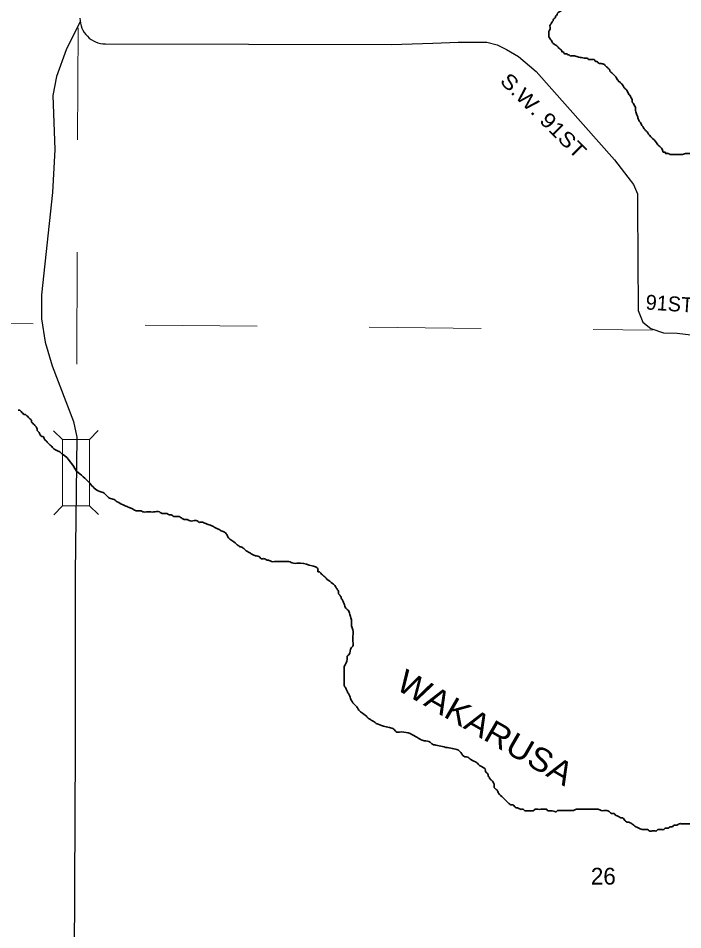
# Model space of a CAD drawing. Extents: x -4.25 to 0.15, y -11.26 to -7.33.
# Drawn here: x -3.318 to -2.725, y -10.359 to -9.545 of the extents above; entities that cross this region are included whole.
import ezdxf
from ezdxf.enums import TextEntityAlignment as Align

# ---------------------------------------------------------------- set-up
doc = ezdxf.new("R2010")
doc.units = 0
doc.header["$LTSCALE"] = 0.0061
doc.linetypes.add('MEDIUM_DASHED', pattern=[4.5, 3, -1.5])
for name, color, linetype, lineweight in [('14', 7, 'Continuous', 25), ('15', 7, 'MEDIUM_DASHED', 13), ('21', 7, 'Continuous', 25), ('25', 7, 'Continuous', 35)]:
    doc.layers.add(name, color=color, linetype=linetype, lineweight=lineweight)
for name, color, linetype in [('29', 7, 'Continuous'), ('45', 7, 'Continuous'), ('49', 7, 'Continuous')]:
    doc.layers.add(name, color=color, linetype=linetype)

msp = doc.modelspace()

# ---------------------------------------------------------------- linework, layer by layer
at = {"layer": '14'}
for points in [[(-3.2625, -9.548106), (-3.275, -9.573295), (-3.283712, -9.597159), (-3.286932, -9.614205), (-3.285038, -9.662311), (-3.287311, -9.700758), (-3.29697, -9.792045), (-3.29697, -9.813447), (-3.29375, -9.83428), (-3.2875, -9.855492), (-3.268371, -9.904924), (-3.26553, -9.919129), (-3.267045, -10.04053), (-3.267045, -10.195455), (-3.270076, -10.823106)], [(-3.239962, -9.567992), (-2.98447, -9.568561), (-2.947538, -9.567235), (-2.925, -9.566477), (-2.908712, -9.566477), (-2.899432, -9.566477), (-2.890152, -9.56875), (-2.881818, -9.572917), (-2.871212, -9.579356), (-2.855492, -9.592803), (-2.785606, -9.671402), (-2.773485, -9.686932), (-2.768561, -9.693371), (-2.764962, -9.701705), (-2.764962, -9.713068), (-2.764205, -9.805871), (-2.760038, -9.816477), (-2.75303, -9.822159), (-2.741667, -9.825758), (-2.729545, -9.826326), (-2.704924, -9.829167)]]:
    msp.add_lwpolyline(points, dxfattribs=at)
msp.add_arc((-3.239946, -9.545248), 0.022727, 179.76804, 269.86869, dxfattribs=at)
at = {"layer": '15'}
for p, q in [((-3.264394, -9.553788), (-3.26572, -9.918561)), ((-4.204545, -9.808902), (-2.751515, -9.823485))]:
    msp.add_line(p, q, dxfattribs=at)
at = {"layer": '21'}
for p, q in [((-3.286364, -9.913447), (-3.27822, -9.921212)), ((-3.246402, -9.913068), (-3.254167, -9.921212)), ((-3.27822, -9.980303), (-3.285985, -9.988447)), ((-3.254167, -9.980303), (-3.246023, -9.988068))]:
    msp.add_line(p, q, dxfattribs=at)
at = {"layer": '21', "lineweight": 13}
msp.add_lwpolyline([(-3.254167, -9.980303), (-3.254167, -9.921212), (-3.27822, -9.921212), (-3.27822, -9.980303)], close=True, dxfattribs=at)
at = {"layer": '25'}
for points in [[(-2.825, -9.531061), (-2.826894, -9.533144), (-2.827841, -9.534091), (-2.828788, -9.534091), (-2.830682, -9.535985), (-2.831629, -9.536932), (-2.832576, -9.537879), (-2.833523, -9.538826), (-2.835417, -9.539773), (-2.836364, -9.54072), (-2.837311, -9.542614), (-2.838258, -9.543561), (-2.838258, -9.544508), (-2.840152, -9.546402), (-2.840152, -9.547348), (-2.841098, -9.548295), (-2.842045, -9.550189), (-2.842992, -9.551136), (-2.842992, -9.55303), (-2.842992, -9.554924), (-2.843939, -9.556818), (-2.843939, -9.558902), (-2.843939, -9.561742), (-2.842992, -9.563636), (-2.842045, -9.564583), (-2.841098, -9.566477), (-2.839205, -9.568371), (-2.836364, -9.570265), (-2.833523, -9.573106), (-2.832576, -9.574053), (-2.832576, -9.575), (-2.831629, -9.575), (-2.830682, -9.575947), (-2.829735, -9.576894), (-2.827841, -9.576894), (-2.826894, -9.577841), (-2.825947, -9.577841), (-2.825, -9.578788), (-2.824053, -9.578788), (-2.821212, -9.578788), (-2.817235, -9.579735), (-2.8125, -9.580682), (-2.810606, -9.580682), (-2.809659, -9.580682), (-2.808712, -9.581818), (-2.807765, -9.581818), (-2.806818, -9.581818), (-2.805871, -9.581818), (-2.804924, -9.581818), (-2.803977, -9.581818), (-2.80303, -9.582765), (-2.802083, -9.583712), (-2.801136, -9.583712), (-2.800189, -9.584659), (-2.797348, -9.585606), (-2.794508, -9.586553), (-2.792614, -9.588447), (-2.791477, -9.589394), (-2.79053, -9.590341), (-2.789583, -9.591288), (-2.789583, -9.592235), (-2.788636, -9.593182), (-2.785795, -9.596023), (-2.783902, -9.597917), (-2.782955, -9.599811), (-2.782008, -9.600758), (-2.782008, -9.601705), (-2.781061, -9.601705), (-2.780114, -9.602652), (-2.779167, -9.603598), (-2.77822, -9.604545), (-2.777273, -9.606629), (-2.776326, -9.607576), (-2.775379, -9.608523), (-2.774432, -9.60947), (-2.773485, -9.611364), (-2.772538, -9.613258), (-2.771591, -9.614205), (-2.770644, -9.616098), (-2.769697, -9.617992), (-2.769697, -9.619886), (-2.76875, -9.620833), (-2.767803, -9.622727), (-2.766856, -9.624621), (-2.766856, -9.626515), (-2.76572, -9.630492), (-2.764773, -9.633333), (-2.763826, -9.636174), (-2.761932, -9.639015), (-2.760985, -9.640909), (-2.760038, -9.641856)], [(-2.760038, -9.641856), (-2.759091, -9.64375), (-2.757197, -9.645644), (-2.754356, -9.649432), (-2.748674, -9.655303), (-2.745833, -9.659091), (-2.742992, -9.661932), (-2.741098, -9.664773), (-2.739962, -9.664773), (-2.739962, -9.66572), (-2.739015, -9.66572), (-2.738068, -9.66572), (-2.737121, -9.66572), (-2.736174, -9.666667), (-2.735227, -9.666667), (-2.73428, -9.666667), (-2.732386, -9.666667), (-2.731439, -9.666667), (-2.729545, -9.666667), (-2.727652, -9.666667), (-2.726705, -9.666667), (-2.724811, -9.666667), (-2.721023, -9.66572), (-2.718182, -9.66572), (-2.716288, -9.664773), (-2.714205, -9.664773), (-2.712311, -9.663826), (-2.710417, -9.662879), (-2.708523, -9.661932), (-2.706629, -9.660038), (-2.703788, -9.658144), (-2.700947, -9.655303), (-2.7, -9.65322), (-2.699053, -9.652273), (-2.698106, -9.651326), (-2.698106, -9.650379), (-2.697159, -9.649432), (-2.696212, -9.647538), (-2.696212, -9.646591), (-2.695265, -9.645644), (-2.695265, -9.64375), (-2.693371, -9.642803), (-2.692424, -9.640909), (-2.691477, -9.639015), (-2.69053, -9.637121), (-2.689583, -9.636174), (-2.688447, -9.63428), (-2.686553, -9.631439), (-2.684659, -9.629545), (-2.683712, -9.628409), (-2.682765, -9.627462), (-2.681818, -9.625568), (-2.679924, -9.624621), (-2.678977, -9.623674), (-2.677083, -9.622727), (-2.676136, -9.62178), (-2.675189, -9.620833), (-2.674242, -9.619886), (-2.672348, -9.619886), (-2.672348, -9.618939), (-2.671402, -9.618939), (-2.670455, -9.618939), (-2.669508, -9.619886), (-2.668561, -9.619886), (-2.667614, -9.619886), (-2.666667, -9.619886), (-2.666667, -9.620833), (-2.66572, -9.620833), (-2.664773, -9.62178), (-2.663826, -9.62178), (-2.663826, -9.622727), (-2.662689, -9.623674), (-2.662689, -9.624621), (-2.662689, -9.626515), (-2.662689, -9.627462), (-2.663826, -9.628409), (-2.663826, -9.629545), (-2.663826, -9.630492), (-2.663826, -9.632386), (-2.664773, -9.633333), (-2.664773, -9.635227), (-2.664773, -9.637121), (-2.664773, -9.639015), (-2.664773, -9.639962), (-2.664773, -9.640909), (-2.664773, -9.642803), (-2.664773, -9.644697), (-2.664773, -9.645644), (-2.663826, -9.647538), (-2.663826, -9.649432), (-2.662689, -9.650379)], [(-3.317803, -9.894886), (-3.316477, -9.894886), (-3.315152, -9.896212), (-3.313826, -9.897538), (-3.3125, -9.898864), (-3.311364, -9.898864), (-3.310038, -9.9), (-3.308712, -9.901326), (-3.307386, -9.902652), (-3.306061, -9.903977), (-3.306061, -9.905303), (-3.304735, -9.906629), (-3.303409, -9.907955), (-3.302273, -9.909091), (-3.300947, -9.911742), (-3.300947, -9.913068), (-3.299621, -9.914394), (-3.298295, -9.917045), (-3.29697, -9.918371), (-3.295644, -9.918371), (-3.294318, -9.920833), (-3.292992, -9.922159), (-3.291856, -9.923485), (-3.289205, -9.926136), (-3.287879, -9.927462), (-3.285227, -9.929924), (-3.282765, -9.93125), (-3.280114, -9.932576), (-3.278788, -9.933902), (-3.27822, -9.93428), (-3.265909, -9.949242)], [(-3.265909, -9.949242), (-3.253977, -9.960038), (-3.245076, -9.967614), (-3.241098, -9.968939), (-3.237121, -9.972917), (-3.233333, -9.974242), (-3.229356, -9.976705), (-3.224242, -9.979356), (-3.221591, -9.980682), (-3.217803, -9.982008), (-3.215152, -9.983333), (-3.2125, -9.984659), (-3.209848, -9.984659), (-3.208712, -9.984659), (-3.206061, -9.985795), (-3.203409, -9.985795), (-3.199432, -9.985795), (-3.19697, -9.985795), (-3.191667, -9.985795), (-3.189205, -9.987121), (-3.186553, -9.987121), (-3.185227, -9.987121), (-3.182576, -9.988447), (-3.18125, -9.988447), (-3.178788, -9.989773), (-3.174811, -9.989773), (-3.172159, -9.991098), (-3.169697, -9.992424), (-3.167045, -9.992424), (-3.164394, -9.99375), (-3.161932, -9.99375), (-3.157955, -9.99375), (-3.156629, -9.994886), (-3.153977, -9.994886), (-3.150189, -9.996212), (-3.146212, -9.997538), (-3.143561, -9.998864), (-3.141098, -10.000189), (-3.138447, -10.001515), (-3.135795, -10.002841), (-3.132008, -10.005303), (-3.130682, -10.007955), (-3.12803, -10.010606), (-3.124242, -10.013258), (-3.122917, -10.014394), (-3.121591, -10.01572), (-3.118939, -10.017045), (-3.116288, -10.018371), (-3.115152, -10.019697)], [(-3.115152, -10.019697), (-3.111174, -10.022348), (-3.108523, -10.023674), (-3.106061, -10.024811), (-3.102083, -10.026136), (-3.100758, -10.027462), (-3.098106, -10.027462), (-3.095644, -10.028788), (-3.094318, -10.028788), (-3.091667, -10.030114), (-3.089015, -10.030114), (-3.087689, -10.030114), (-3.085227, -10.030114), (-3.082576, -10.030114), (-3.08125, -10.030114), (-3.079924, -10.030114), (-3.076136, -10.030114), (-3.072159, -10.031439), (-3.06572, -10.031439), (-3.055303, -10.033902), (-3.051326, -10.035227), (-3.050189, -10.036553), (-3.050189, -10.037879), (-3.050189, -10.039205), (-3.048864, -10.039205), (-3.047538, -10.04053), (-3.044886, -10.042992), (-3.042235, -10.045644), (-3.037121, -10.049621), (-3.03447, -10.052273), (-3.033144, -10.054735), (-3.031818, -10.057386), (-3.031818, -10.058712), (-3.030682, -10.060038), (-3.029356, -10.0625), (-3.02803, -10.065152), (-3.026705, -10.067803), (-3.025379, -10.071591), (-3.022727, -10.074242), (-3.021591, -10.07822), (-3.020265, -10.082008), (-3.020265, -10.087311), (-3.018939, -10.091098), (-3.018939, -10.096402), (-3.018939, -10.099053), (-3.018939, -10.101515), (-3.018939, -10.105492), (-3.020265, -10.106818), (-3.022727, -10.113258), (-3.024053, -10.114583), (-3.024053, -10.117235), (-3.026705, -10.123674), (-3.026705, -10.128788), (-3.026705, -10.131439), (-3.026705, -10.134091), (-3.026705, -10.136742), (-3.026705, -10.14053), (-3.025379, -10.143182), (-3.024053, -10.145833), (-3.022727, -10.148295), (-3.021591, -10.150947), (-3.018939, -10.15625), (-3.016288, -10.158712), (-3.013636, -10.162689), (-3.007197, -10.167803), (-3.004545, -10.170455), (-3.002083, -10.17178), (-2.998106, -10.174432), (-2.991667, -10.176894), (-2.986364, -10.17822), (-2.982576, -10.179545), (-2.979924, -10.182197), (-2.977273, -10.182197), (-2.963068, -10.186174), (-2.959091, -10.188636), (-2.955303, -10.189962), (-2.95, -10.191288), (-2.948674, -10.192614), (-2.944886, -10.193939), (-2.933144, -10.196402), (-2.922727, -10.200379), (-2.918939, -10.204356), (-2.917614, -10.204356), (-2.913636, -10.206818), (-2.908523, -10.20947), (-2.905871, -10.212121), (-2.900758, -10.215909), (-2.900758, -10.217235), (-2.899432, -10.218561), (-2.898106, -10.221212), (-2.89678, -10.223864)], [(-2.89678, -10.223864), (-2.895455, -10.225), (-2.892803, -10.230303), (-2.892803, -10.231629), (-2.890341, -10.234091), (-2.889015, -10.236742), (-2.885038, -10.24072), (-2.883712, -10.242045), (-2.88125, -10.244508), (-2.879924, -10.245833), (-2.877273, -10.247159), (-2.875947, -10.247159), (-2.873295, -10.249811), (-2.872159, -10.249811), (-2.869508, -10.251136), (-2.868182, -10.251136), (-2.866856, -10.251136), (-2.86553, -10.252462), (-2.864205, -10.252462), (-2.863068, -10.252462), (-2.861742, -10.252462), (-2.860417, -10.252462), (-2.859091, -10.252462), (-2.857765, -10.252462), (-2.856439, -10.251136), (-2.853977, -10.251136), (-2.851326, -10.251136), (-2.85, -10.251136), (-2.848674, -10.251136), (-2.847348, -10.251136), (-2.846023, -10.251136), (-2.844886, -10.252462), (-2.843561, -10.252462), (-2.842235, -10.252462), (-2.837689, -10.253598)], [(-2.807765, -10.251136), (-2.809091, -10.251136), (-2.811742, -10.251136), (-2.813068, -10.251136), (-2.814394, -10.251136), (-2.81572, -10.251136), (-2.816856, -10.251136), (-2.819508, -10.251136), (-2.822159, -10.252273), (-2.823485, -10.252273), (-2.824811, -10.252273), (-2.825947, -10.252273), (-2.827273, -10.252273), (-2.828598, -10.252273), (-2.83125, -10.252273), (-2.832576, -10.252273), (-2.833902, -10.252273), (-2.836364, -10.252273), (-2.837689, -10.253598)], [(-2.642803, -10.282197), (-2.645455, -10.283523), (-2.647917, -10.283523), (-2.650568, -10.284848), (-2.65322, -10.286174), (-2.654545, -10.2875), (-2.658333, -10.288826), (-2.659659, -10.289962), (-2.662311, -10.289962), (-2.664962, -10.291288), (-2.666288, -10.291288), (-2.667424, -10.291288), (-2.66875, -10.291288), (-2.671402, -10.291288), (-2.672727, -10.291288), (-2.675379, -10.291288), (-2.676515, -10.289962), (-2.677841, -10.289962), (-2.680492, -10.2875), (-2.681818, -10.2875), (-2.683144, -10.286174), (-2.68447, -10.283523), (-2.685606, -10.283523), (-2.686932, -10.282197), (-2.688258, -10.280871), (-2.689583, -10.279735), (-2.690909, -10.278409), (-2.693561, -10.275758), (-2.694697, -10.274432), (-2.697348, -10.27178), (-2.7, -10.270455), (-2.701326, -10.269318), (-2.702652, -10.267992), (-2.703788, -10.266667), (-2.705114, -10.266667), (-2.707765, -10.265341), (-2.709091, -10.264015), (-2.710417, -10.264015), (-2.711742, -10.264015), (-2.713068, -10.264015), (-2.714205, -10.264015), (-2.71553, -10.264015), (-2.716856, -10.264015), (-2.718182, -10.264015), (-2.719508, -10.264015), (-2.720833, -10.264015), (-2.722159, -10.264015), (-2.723295, -10.264015), (-2.724621, -10.264015), (-2.725947, -10.264015), (-2.727273, -10.264015), (-2.729924, -10.265341), (-2.73125, -10.265341), (-2.732386, -10.265341), (-2.733712, -10.266667), (-2.735038, -10.266667), (-2.737689, -10.267992), (-2.739015, -10.267992), (-2.740341, -10.267992), (-2.741477, -10.269318), (-2.742803, -10.269318), (-2.744129, -10.269318), (-2.74678, -10.269318), (-2.748106, -10.270455), (-2.749432, -10.270455), (-2.751894, -10.270455), (-2.754545, -10.270455), (-2.755871, -10.269318), (-2.759659, -10.269318), (-2.763636, -10.267992), (-2.766288, -10.266667), (-2.770076, -10.264015), (-2.772727, -10.262689), (-2.774053, -10.262689), (-2.776705, -10.260227), (-2.77803, -10.258902), (-2.779167, -10.258902), (-2.781818, -10.257576), (-2.78447, -10.25625), (-2.785795, -10.254924), (-2.788258, -10.254924), (-2.789583, -10.253598), (-2.792235, -10.252273), (-2.794886, -10.252273), (-2.797348, -10.252273), (-2.8, -10.251136), (-2.801326, -10.251136), (-2.802652, -10.251136), (-2.803977, -10.251136), (-2.805303, -10.251136), (-2.807765, -10.251136)]]:
    msp.add_spline(points, degree=3, dxfattribs=at)

# ---------------------------------------------------------------- texts
at = {"layer": '29', "width": 1.1}
msp.add_text('WAKARUSA', height=0.02083, rotation=330, dxfattribs=at).set_placement((-2.905871, -10.187198), align=Align.CENTER)
at = {"layer": '45'}
msp.add_text('26', height=0.015, dxfattribs=at).set_placement((-2.795455, -10.318371), align=Align.CENTER)
at = {"layer": '49', "width": 1.15}
msp.add_text('S.W. 91ST', height=0.01326, rotation=315.077, dxfattribs=at).set_placement((-2.853639, -9.636797), align=Align.CENTER)
at = {"layer": '49'}
msp.add_text('91ST ST.', height=0.01326, rotation=356.214, dxfattribs=at).set_placement((-2.720608, -9.807485), align=Align.CENTER)

doc.saveas('drawing.dxf')
